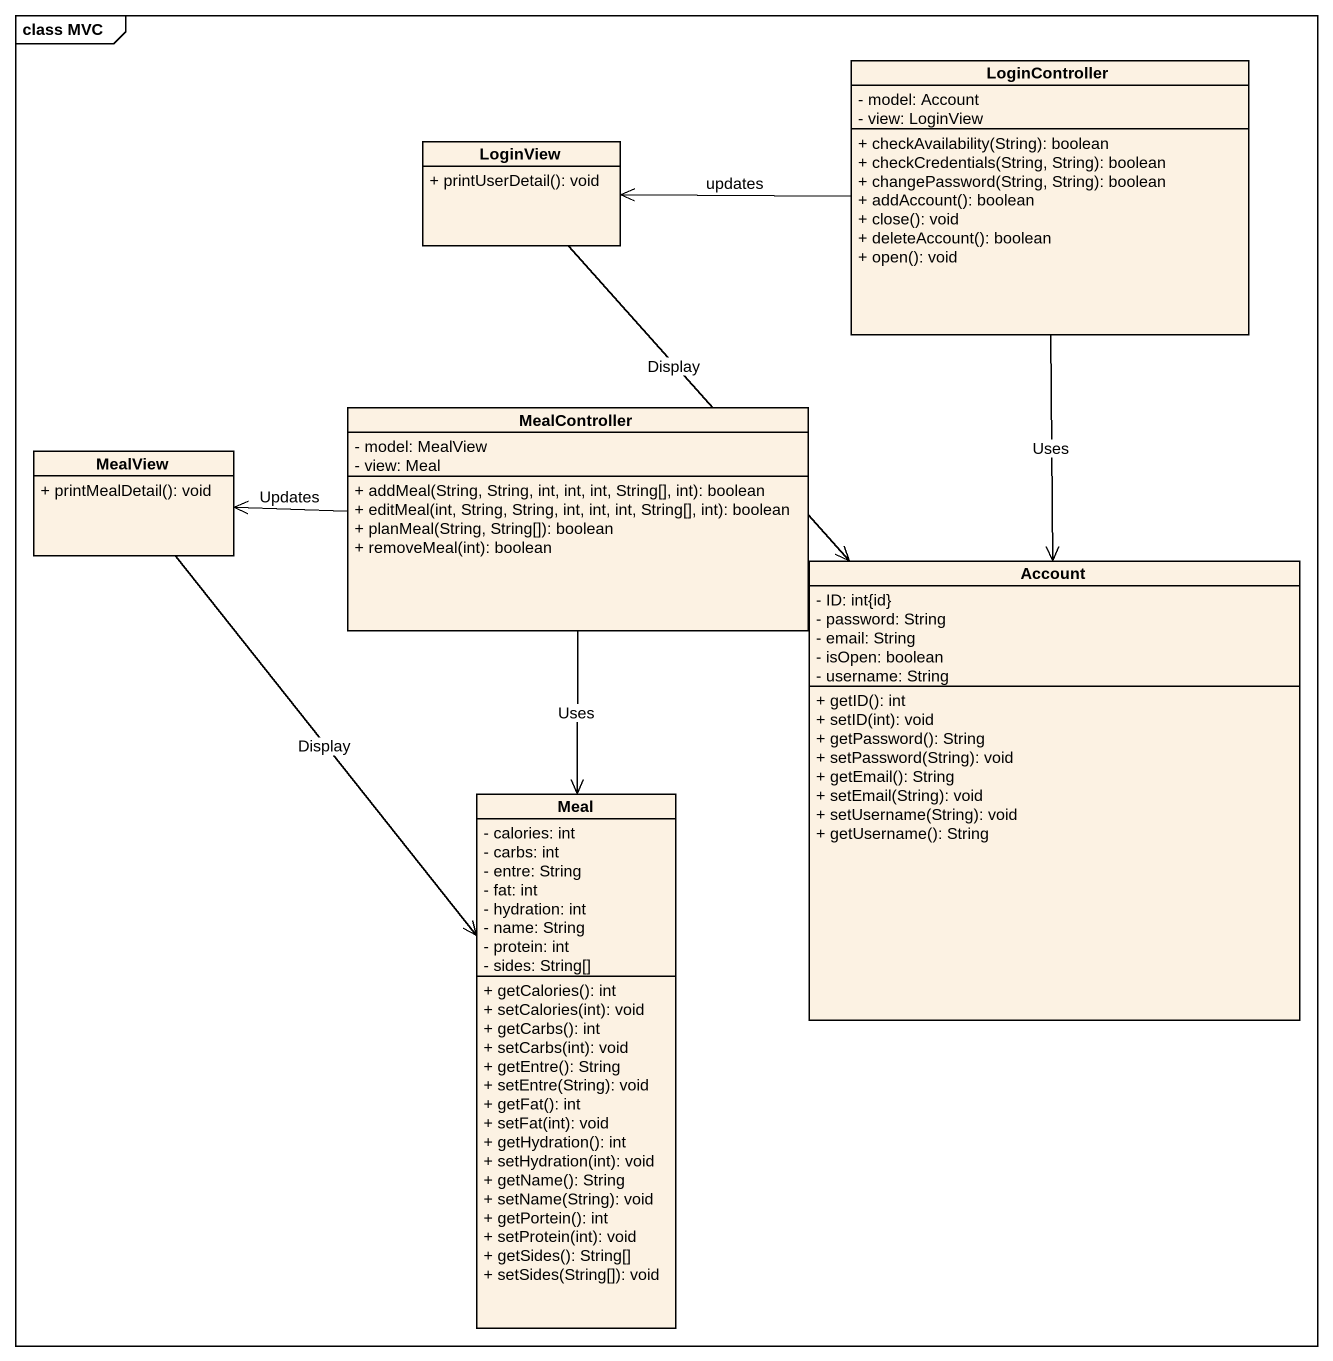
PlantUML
@startuml
mainframe class MVC
hide circle
hide empty members
skinparam classAttributeIconSize 0
class LoginController {
  - model: Account
  - view: LoginView
  + checkAvailability(String): boolean
  + checkCredentials(String, String): boolean
  + changePassword(String, String): boolean
  + addAccount(): boolean
  + close(): void
  + deleteAccount(): boolean
  + open(): void
}
class LoginView {
  + printUserDetail(): void
}
class MealView {
  + printMealDetail(): void
}
class MealController {
  - model: MealView
  - view: Meal
  + addMeal(String, String, int, int, int, String[], int): boolean
  + editMeal(int, String, String, int, int, int, String[], int): boolean
  + planMeal(String, String[]): boolean
  + removeMeal(int): boolean
}
class Account {
  - ID: int{id}
  - password: String
  - email: String
  - isOpen: boolean
  - username: String
  + getID(): int
  + setID(int): void
  + getPassword(): String
  + setPassword(String): void
  + getEmail(): String
  + setEmail(String): void
  + setUsername(String): void
  + getUsername(): String
}
class Meal {
  - calories: int
  - carbs: int
  - entre: String
  - fat: int
  - hydration: int
  - name: String
  - protein: int
  - sides: String[]
  + getCalories(): int
  + setCalories(int): void
  + getCarbs(): int
  + setCarbs(int): void
  + getEntre(): String
  + setEntre(String): void
  + getFat(): int
  + setFat(int): void
  + getHydration(): int
  + setHydration(int): void
  + getName(): String
  + setName(String): void
  + getPortein(): int
  + setProtein(int): void
  + getSides(): String[]
  + setSides(String[]): void
}
LoginController -left-> LoginView : updates
LoginController --> Account : Uses
LoginView --> Account : Display
MealController -left-> MealView : Updates
MealController --> Meal : Uses
Meal <-up- MealView : Display
@enduml
